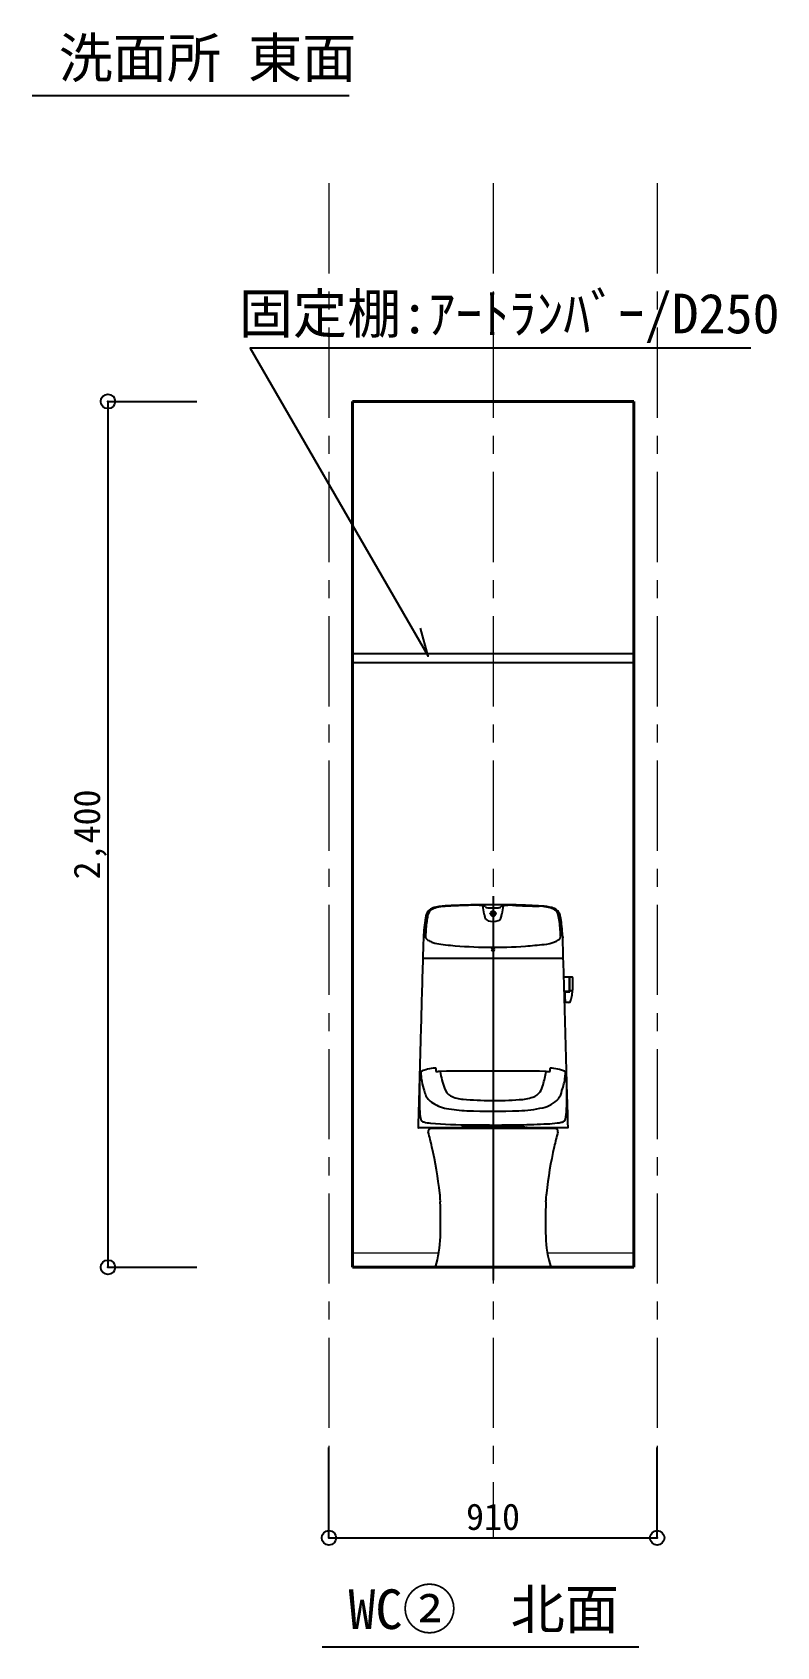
# Model space of a CAD drawing. Units: millimetres at full size, sheet at 1:50. Extents: x -31113 to 29332, y -20209 to 31249.
# Drawn here: x 21747 to 23811, y -6448 to -1973 of the extents above; entities that cross this region are included whole.
import ezdxf
from ezdxf.enums import TextEntityAlignment as Align

# ---------------------------------------------------------------- set-up
doc = ezdxf.new("R2010")
doc.units = ezdxf.units.MM
doc.header["$LTSCALE"] = 50
doc.header["$PDMODE"] = 32
doc.header["$PDSIZE"] = 40
doc.linetypes.add('CHAIN1', pattern=[8, 5, -1, 1, -1])
for name, color, linetype, lineweight in [('B-1_通り芯・通り番号', 1, 'CHAIN1', 18), ('B-3_仕上線(黄)', 3, 'Continuous', 40), ('B-A_文字', 7, 'Continuous', 25), ('B-F_寸法・方位', 7, 'Continuous', 25)]:
    doc.layers.add(name, color=color, linetype=linetype, lineweight=lineweight)
doc.styles.add('ＭＳ ゴシック', font='')
doc.styles.get('ＭＳ ゴシック').set_extended_font_data('MS Gothic')

msp = doc.modelspace()

# ---------------------------------------------------------------- linework, layer by layer
at = {"layer": 'B-1_通り芯・通り番号'}
for p, q in [((22569.73, -2391.96), (22569.73, -6146.71)), ((22569.73, -2391.96), (22569.73, -6146.71)), ((23024.73, -2391.96), (23024.73, -6146.71)), ((23479.73, -2391.96), (23479.73, -6146.71))]:
    msp.add_line(p, q, dxfattribs=at)
at = {"layer": 'B-3_仕上線(黄)'}
for p, q in [((22634.73, -2996.71), (22634.73, -5396.71)), ((22634.73, -2996.71), (22634.73, -5396.71)), ((22634.73, -2996.71), (23414.73, -2996.71)), ((23414.73, -2996.71), (23414.73, -5396.71)), ((23414.73, -2996.71), (23414.73, -5396.71)), ((22634.73, -5396.71), (23414.73, -5396.71))]:
    msp.add_line(p, q, dxfattribs=at)
at = {"layer": 'B-A_文字', "color": 1, "lineweight": 18}
for p, q in [((22634.73, -5356.71), (22872.51, -5356.71)), ((23176.95, -5356.71), (23414.73, -5356.71))]:
    msp.add_line(p, q, dxfattribs=at)
at = {"layer": 'B-F_寸法・方位'}
for p, q in [((21747.13, -2148.5), (22625.36, -2148.5)), ((21956.98, -2996.71), (21956.98, -5396.71)), ((21956.98, -2996.71), (22202.98, -2996.71)), ((21956.98, -2996.71), (21956.98, -5396.71)), ((21956.98, -2996.71), (22202.98, -2996.71)), ((23414.73, -3696.71), (22634.73, -3696.71)), ((23414.73, -3721.71), (22634.73, -3721.71)), ((23024.73, -4368.38), (23024.73, -5432.29)), ((22837.35, -4427.76), (22837.3, -4428.01)), ((23000.35, -4418.01), (23000.24, -4416.94)), ((23017.02, -4416.95), (23016.93, -4415.74)), ((23032.37, -4416.83), (23032.04, -4417.72)), ((23032.53, -4415.74), (23032.37, -4416.83)), ((22831.75, -4482.48), (22831.71, -4483.42)), ((23217.71, -4482.48), (23217.76, -4483.42)), ((22830.27, -4539.71), (23219.19, -4539.71)), ((23237.04, -4592.78), (23221.08, -4592.78)), ((23237.04, -4630.71), (23237.04, -4592.78)), ((23243.97, -4592.61), (23237.94, -4592.56)), ((23244.95, -4593.5), (23244.95, -4629.03)), ((23222.22, -4631.38), (23237.04, -4631.38)), ((23225.68, -4661.55), (23224.97, -4646.14)), ((23237.04, -4631.38), (23237.04, -4630.71)), ((23235.04, -4662.92), (23226.71, -4662.99)), ((22866.34, -4845.61), (22866.34, -4853.76)), ((22872.29, -4853.91), (22872.29, -4853.93)), ((23183.33, -4853.76), (23183.32, -4845.61)), ((23231.67, -5010.21), (22817.8, -5010.21)), ((23196.72, -5011.71), (22852.74, -5011.71)), ((21956.98, -5396.71), (22202.98, -5396.71)), ((21956.98, -5396.71), (22202.98, -5396.71)), ((22569.73, -6146.71), (22569.73, -5896.71)), ((23479.73, -6146.71), (23479.73, -5896.71)), ((22569.73, -6146.71), (23479.73, -6146.71)), ((22550.54, -6448.5), (23428.77, -6448.5))]:
    msp.add_line(p, q, dxfattribs=at)
for points in [[(23739.2, -2848.69), (22351.08, -2848.69), (22844.41, -3703.16), (22823.58, -3625.43)], [(23237.74, -4633.19), (23237.74, -4631.76), (23237.74, -4629.63), (23237.74, -4592.76)], [(23222.28, -4633.23), (23225.04, -4633.26), (23237.74, -4633.19)], [(23087.08, -5006.06), (23024.73, -5006.06), (22962.39, -5006.06)]]:
    msp.add_lwpolyline(points, dxfattribs=at)
for centre, radius, start, end in [((23202.94, -4492.79), 371.33, 169.95322, 178.40786), ((22890.93, -4436.72), 54.33, 158.617, 170.77313), ((22864.39, -4426.23), 25.79, 120.97829, 158.83889), ((23150.48, -4481.14), 312.5, 169.42011, 172.07041), ((22874.6, -4429.07), 31.75, 140.66086, 170.39144), ((22870.45, -4429.14), 28.71, 103.33567, 135.28495), ((22872.56, -4440.95), 42.62, 104.92233, 120.20117), ((22891.75, -4514.25), 118.39, 96.10715, 104.76364), ((22908.71, -4572.26), 176.85, 97.65352, 104.70191), ((22964.99, -5211.59), 819.56, 95.36628, 96.01137), ((22902.73, -4518.2), 122.49, 92.66373, 98.25284), ((22912.11, -4687.03), 292.39, 93.14175, 94.66304), ((23076.58, -7847.62), 3457.25, 92.76516, 92.99265), ((23023.65, -6857.28), 2464.68, 91.95914, 92.9444), ((23025.76, -6879.56), 2487.87, 91.27475, 92.67161), ((23001.52, -6108.71), 1715.81, 90.90793, 92.07515), ((23024.73, -6847.86), 2456.15, 88.51702, 91.26728), ((22974.57, -4519.35), 126.23, 82.36611, 90.11199), ((22977.08, -4498.94), 105.66, 78.83685, 82.24394), ((22455.7, -4503.77), 551.42, 9.05921, 11.37219), ((22995.53, -4408.13), 13.01, 60.04527, 81.12732), ((23040.81, -4415.55), 40.54, 183.48972, 195.15082), ((23013.87, -4423.09), 12.57, 194.07123, 229.93588), ((22996.96, -4406.43), 10.83, 53.22069, 62.09821), ((23010.37, -4388.51), 11.55, 233.18325, 250.29106), ((23013.62, -4378.7), 21.89, 250.94686, 268.99601), ((23024.87, -4120.77), 280.05, 267.61806, 272.19767), ((23020.93, -4415.9), 4, 142.56559, 177.64805), ((23018.77, -4416.68), 1.77, 188.56789, 220.15712), ((23019.28, -4417.84), 1.86, 164.64245, 180.73797), ((23019.88, -4417.78), 2.47, 181.9675, 200.93644), ((23028.02, -4418.24), 10.57, 169.54787, 175.17112), ((23024.31, -4415.9), 7.28, 202.28225, 244.77851), ((23021.09, -4416.96), 3.53, 152.59039, 169.45737), ((23022.84, -4417.57), 6.53, 112.62417, 141.17232), ((23022.2, -4417.79), 4.9, 123.09606, 149.97484), ((23023.97, -4420.25), 7.93, 105.16544, 124.11508), ((23024.74, -4422.09), 11.43, 67.51136, 112.67619), ((23024.73, -4415.14), 8.15, 244.39111, 295.62545), ((23024.73, -4422.9), 10.69, 74.60987, 105.39088), ((23023.53, -4418.27), 1.25, 148.88548, 211.44787), ((23023.96, -4418.54), 1.76, 123.8066, 148.66149), ((23024.07, -4417.96), 1.87, 210.84508, 234.63908), ((23023.79, -4417.96), 0.996, 153.12334, 211.0538), ((23024.18, -4418.37), 1.54, 113.03988, 145.95896), ((23024.48, -4417.59), 1.78, 209.8778, 230.47776), ((23024.49, -4419.3), 2.69, 105.33035, 124.1034), ((23024.73, -4416.87), 3.14, 236.32269, 303.67995), ((23024.74, -4417.11), 2.31, 233.12413, 300.49466), ((23024.54, -4418.86), 2.13, 84.80723, 116.72799), ((23024.73, -4420.11), 3.53, 74.0161, 105.5478), ((23024.9, -4419), 2.27, 63.23039, 94.20412), ((23025, -4419.25), 2.62, 55.80808, 74.57137), ((23025.11, -4417.72), 1.6, 300.09316, 337.83457), ((23025.41, -4418.21), 1.34, 29.08994, 67.44614), ((23025.62, -4418.41), 1.59, 17.42257, 57.30999), ((23025.4, -4417.97), 1.86, 305.31867, 329.18194), ((23025.54, -4417.95), 1.12, 340.81549, 20.75833), ((23025.92, -4418.27), 1.26, 328.75337, 15.10811), ((23025.5, -4420.24), 7.92, 55.87647, 74.8487), ((23025.31, -4416.07), 7.06, 294.64828, 327.37064), ((23026.49, -4417.8), 6.8, 43.15641, 67.35019), ((23027.26, -4417.79), 4.9, 30.03894, 56.89751), ((23025.56, -4416.5), 6.62, 329.34276, 346.88817), ((23028.44, -4415.92), 4.1, 2.54667, 42.59239), ((23026.75, -4417.52), 5.23, 1.92494, 24.64832), ((23030.68, -4417.73), 1.35, 348.42893, 16.40726), ((23034.8, -4371.06), 29.57, 271.56294, 282.89155), ((23038.06, -4386.32), 13.96, 283.84292, 300.04407), ((23029.85, -4420.64), 18.27, 323.39273, 342.97907), ((23039.11, -4388.55), 11.51, 301.04133, 307.47843), ((23055.06, -4410.52), 15.64, 114.11243, 124.8713), ((22987.48, -4408.69), 62.29, 343.87728, 352.38731), ((23053.73, -4407.42), 12.27, 99.02006, 114.3104), ((23590.97, -4503.27), 548.59, 168.6219, 170.9468), ((23072.65, -4500.54), 107.28, 97.20553, 101.20741), ((23074.57, -4516.66), 123.52, 92.0411, 97.14878), ((23075.5, -4542.11), 148.99, 88.66223, 92.05085), ((23209.9, -1815.71), 2580.78, 267.09207, 268.72371), ((23036.05, -6512.04), 2120.15, 86.66644, 88.58808), ((23143.99, -4550.93), 155.31, 78.83593, 86.88748), ((23151.18, -4546.86), 151.6, 75.99864, 86.91321), ((23164.09, -4468.37), 70.52, 66.44246, 81.87017), ((23179.17, -4435.12), 36.41, 51.70147, 76.20317), ((23182.88, -4424.12), 22.45, 20.27362, 65.28325), ((23184.11, -4426.97), 26.98, 19.12968, 49.20382), ((23133.44, -4441.26), 74.78, 6.1435, 19.46918), ((23153.91, -4437.86), 59.08, 8.92311, 19.51368), ((22864.56, -4490.21), 353.11, 6.22989, 10.03213), ((23224.02, -4492.61), 386.92, 171.89085, 177.98496), ((23013.61, -4426.11), 10.24, 220.12661, 255.35582), ((23024.68, -4386.18), 51.67, 254.68072, 286.19889), ((23036.14, -4426.47), 9.79, 287.52984, 328.80325), ((22826.75, -4492.44), 385.61, 2.05689, 8.82871), ((22840.89, -4492.17), 376.86, 2.21799, 6.13528), ((46774.66, -5246.4), 23955.11, 178.17479, 178.30825), ((22848.06, -4479.81), 10.76, 175.68666, 198.05556), ((22845.7, -4480.22), 8.39, 200.41528, 221.77036), ((22850.98, -4476.19), 15.02, 219.81457, 233.39082), ((22862.21, -4462.02), 33.1, 232.40862, 241.34599), ((22878.31, -4436.12), 63.57, 239.81152, 250.95301), ((22894.62, -4386.91), 115.41, 251.2723, 262.55177), ((22989.63, -3575.84), 932.01, 263.22341, 264.90166), ((23024.79, -3250.6), 1259.1, 264.6235, 274.08338), ((23024.76, -4515.73), 3.94, 0, 180), ((23024.76, -4515.73), 3.94, 180, 0), ((22974.72, -2679.59), 1832.25, 274.37356, 275.99522), ((23155.6, -4393.46), 108.87, 275.52873, 292.82473), ((23178.43, -4449.36), 48.5, 293.58553, 307.57763), ((23204.61, -4493.65), 3, 120.36442, 120.77983), ((23198.67, -4476.32), 14.79, 309.1232, 324.85222), ((23204.18, -4480.42), 7.93, 326.15825, 354.473), ((23195.29, -4479.65), 16.85, 354.7962, 3.56479), ((24981.24, -4392.97), 1765.8, 182.74658, 182.90543), ((-73198.52, -7467.01), 96462.43, 1.7393, 1.77245), ((61454.1, -5720.75), 38642.17, 178.24899, 178.54732), ((22830.27, -4540.01), 0.3, 89.96001, 178.3626), ((22830.5, -4539.21), 0.501, 178.39997, 269.93108), ((23218.97, -4539.2), 0.507, 270.32606, 310.62658), ((23219.19, -4540.01), 0.3, 1.67259, 89.99752), ((23218.96, -4539.21), 0.504, 311.1494, 0.77314), ((-73198.52, -7467.01), 96462.43, 1.63479, 1.73883), ((23237.94, -4592.76), 0.2, 89.5, 180), ((23243.96, -4593.61), 1, 6.40004, 89.5), ((23225.03, -4634.01), 0.622, 156.15275, 183.07023), ((-20425.11, -6651.47), 43696.12, 2.63038, 2.64626), ((23225.2, -4634.13), 0.824, 112.45045, 153.00609), ((23225.34, -4634.36), 1.09, 89.15207, 114.69025), ((23237.93, -4629.61), 0.185, 186.22246, 275.48616), ((16440.04, 1154715.6), 1159365.33, 270.33595, 270.33625), ((23071.07, -4613.03), 174.96, 344.68199, 349.06733), ((23135.12, -4624.32), 109.93, 348.51478, 357.5429), ((23244.03, -4628.82), 0.948, 266.24709, 346.82978), ((23662.7, -4641.53), 437.48, 182.62167, 182.68662), ((23226.7, -4661.99), 1, 182.63206, 270.50101), ((23235, -4657.93), 4.99, 270.44741, 344.73927), ((48792.5, -5577.32), 25981.61, 178.15567, 178.45908), ((-155571.09, -9750.88), 178866.64, 1.55533, 1.61332), ((24390.73, -4909.04), 1570.18, 178.2264, 179.59479), ((22858.84, -4860.97), 37.54, 175.98555, 179.20139), ((22825.98, -4858.94), 4.62, 137.26831, 172.57972), ((22826.22, -4859.22), 4.99, 115.95458, 136.84123), ((22865.68, -4942.31), 96.98, 106.35082, 115.42617), ((22993.77, -4850.06), 169.8, 181.5766, 199.64063), ((22871.93, -4964.84), 120.36, 96.47857, 106.18936), ((22876.86, -5006.14), 161.95, 94.10365, 96.56206), ((22865.35, -4845.6), 0.997, 359.72107, 94.44465), ((22867.27, -4850.8), 3.1, 248.78322, 262.97617), ((22869.32, -4834.09), 19.93, 262.98704, 271.73194), ((22868.26, -4787.45), 66.58, 271.43189, 273.46596), ((22879.08, -4954.3), 100.6, 91.19792, 93.87018), ((23024.95, -16306.18), 11453.41, 89.2649, 90.74028), ((23173.24, -4804.06), 299.58, 189.54143, 198.81391), ((22885.21, -4806.13), 290.58, 343.06327, 350.57574), ((23176.07, -4732.1), 121.69, 268.03482, 269.34048), ((23197.63, -4443.55), 410.87, 266.79608, 267.39946), ((23180.19, -4826.02), 28, 267.53527, 273.56597), ((23181.4, -4845.23), 8.75, 273.47984, 280.65823), ((23182.76, -4852.04), 1.81, 278.14871, 292.24734), ((23184.32, -4845.6), 0.997, 85.55535, 180.27893), ((23173.65, -4996.88), 152.65, 82.64792, 85.96179), ((23179.25, -4957.5), 112.88, 71.78399, 82.91262), ((23185.02, -4939.89), 94.35, 64.50474, 71.76734), ((23054.19, -4849.65), 171.54, 340.42177, 353.54231), ((23069.2, -4850.99), 156.47, 353.4131, 358.63166), ((23223.65, -4858.95), 4.66, 2.086, 64.88467), ((21663.27, -4912.14), 1565.94, 358.2673, 1.95272), ((163132.87, -8688.98), 140364.32, 178.44446, 178.49776), ((24207, -4916.48), 1386.53, 179.23371, 181.68403), ((23030.18, -4857.49), 202.51, 194.19017, 196.20566), ((22880.17, -4900.86), 46.35, 196.46643, 235.15354), ((22924.35, -4889.89), 36.33, 197.2663, 241.39405), ((22949.02, -4833.35), 97.93, 244.56464, 265.64518), ((23123.77, -4888.72), 38.23, 286.47726, 325.32864), ((23093.84, -4874.13), 71.32, 329.37068, 346.49527), ((23163.33, -4897.27), 53.41, 322.68423, 349.36532), ((-161309.32, -9864.38), 184605.85, 1.50708, 1.54221), ((22975.79, -4955.72), 154.74, 180.55777, 191.38407), ((22913.57, -4854.97), 103.11, 234.49738, 259.90925), ((22963.24, -4597.98), 364.84, 259.29933, 268.25415), ((23026.49, -3934.14), 1000.46, 265.13124, 274.06659), ((23024.98, -2940.82), 2023.15, 267.93635, 272.02262), ((23085.45, -4604.28), 358.6, 271.74827, 282.45606), ((23089.09, -4779.93), 152.38, 273.14306, 287.56254), ((23143.43, -4871.12), 85.53, 283.08708, 316.8231), ((23078.64, -4956.54), 149.89, 348.51579, 358.87205), ((22817.8, -5009.21), 1, 179.25791, 269.96395), ((22839.34, -4982.27), 15.75, 194.71657, 207.12684), ((22828.8, -4987.87), 3.82, 204.43439, 242.99167), ((22837.04, -4972.78), 21.01, 241.65279, 248.03705), ((22840.14, -4972.69), 22.43, 240.75577, 251.85932), ((22858.09, -4906.95), 90.56, 254.01891, 265.39055), ((22852.74, -5019.71), 8, 90.23865, 195.2367), ((22977.36, -3329.02), 1672.99, 265.66172, 269.51817), ((22927.61, -5001.89), 8.33, 273.0834, 281.50538), ((22176.58, -1246.77), 3837.81, 281.31043, 281.47264), ((22958.55, -5106.66), 100.5, 93.91137, 100.68219), ((22961.95, -5160.39), 154.34, 89.83857, 93.81012), ((23024.46, -687.84), 4314.54, 269.18778, 271.00117), ((23087.78, -5148.87), 142.81, 84.98607, 90.28331), ((23068.92, -3040.27), 1961.7, 270.9031, 273.09652), ((23090.66, -5109.07), 102.92, 78.28391, 84.64379), ((23149.03, -4835.97), 176.35, 257.73131, 259.39604), ((22983.72, -5669.16), 673.09, 78.30191, 78.61585), ((23121.67, -5003.15), 7.05, 257.89866, 269.76872), ((23153, -4572.85), 426.81, 272.94033, 276.70225), ((23196.73, -5019.71), 8, 344.7633, 89.76135), ((23191.39, -4899.34), 98.08, 276.68546, 283.05222), ((23203.71, -4957.09), 39.05, 284.58736, 298.93879), ((23220.55, -4987.54), 4.25, 298.90171, 335.17882), ((23211.02, -4982.53), 15.01, 333.08545, 345.14515), ((23231.67, -5009.21), 1, 270.03605, 1.80293), ((21663.49, -5337.31), 1222.93, 12.96568, 14.95048), ((22844.52, -5041.46), 5.42, 15.565, 18.68804), ((24385.98, -5337.31), 1222.93, 165.04952, 167.03432), ((23204.94, -5041.46), 5.42, 161.31196, 164.435), ((21714.66, -5321.96), 1169.62, 6.39221, 12.79534), ((24334.8, -5321.96), 1169.62, 167.20466, 173.60779), ((22878.25, -5191.87), 1.23, 177.78708, 189.12948), ((22685.49, -5216.93), 193.15, 1.20984, 7.41979), ((22885.84, -5215.28), 7.64, 161.45264, 183.55977), ((21379.32, -5273.26), 1500, 358.51992, 2.20309), ((24670.15, -5273.26), 1500, 177.79691, 181.48008), ((23363.97, -5216.93), 193.15, 172.58021, 178.79016), ((23163.62, -5215.28), 7.64, 356.44023, 18.54736), ((23171.22, -5191.87), 1.23, 350.87052, 2.21292), ((22568.92, -5304), 310, 342.59886, 358.51992), ((23480.54, -5304), 310, 181.48008, 197.40114)]:
    msp.add_arc(centre, radius, start, end, dxfattribs=at)
for p in [(21956.98, -2996.71), (21956.98, -5396.71), (22569.73, -6146.71), (23479.73, -6146.71)]:
    msp.add_point(p, dxfattribs=at)

# ---------------------------------------------------------------- texts
at = {"layer": 'B-A_文字', "style": 'ＭＳ ゴシック'}
for s, p in [('洗面所 東面', (21820.32, -2132.52)), ('WC②\u3000北面', (22623.72, -6432.52))]:
    msp.add_text(s, height=110, dxfattribs=at).set_placement(p, align=Align.BOTTOM_LEFT)
at = {"layer": 'B-F_寸法・方位', "style": 'ＭＳ ゴシック'}
for s, height, p in [('固定棚:ｱｰﾄﾗﾝﾊﾞｰ/D250', 110, (22319.83, -2840.97)), ('910', 73.31, (22949.73, -6146.71))]:
    msp.add_text(s, height=height, dxfattribs=at).set_placement(p, align=Align.BOTTOM_LEFT)
msp.add_text('2,400', height=73.31, rotation=90, dxfattribs=at).set_placement((21956.98, -4321.71), align=Align.BOTTOM_LEFT)
msp.add_text('2,400', height=73.31, rotation=90, dxfattribs=at).set_placement((21956.98, -4321.71), align=Align.BOTTOM_LEFT)

doc.saveas('drawing.dxf')
